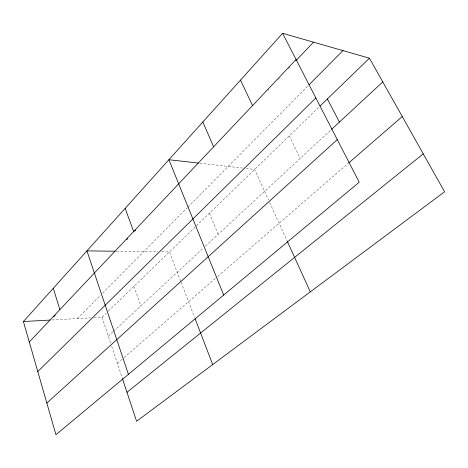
<?xml version="1.0" encoding="UTF-8"?>
<svg xmlns="http://www.w3.org/2000/svg" width="468" height="468" viewBox="0 0 468 468"><rect width="100%" height="100%" fill="white"/><g stroke="black" fill="none" stroke-linecap="round" stroke-linejoin="round"><path stroke-width="0.35" stroke-dasharray="2.34 1.75" d="M267.801 90.482L268.796 89.423M278.325 79.349L279.332 78.285M288.376 68.726L289.879 67.129M77.413 318.579L100.515 295.261M102.568 293.19L187.375 207.599M187.884 207.084L308.465 85.392M94.074 317.667L102.042 317.228L106.218 313.18M108.313 311.156L319.018 107.043M108.313 336.112L113.116 331.666M113.654 331.168L203.323 248.122M205.446 246.15L330.94 129.923M117.363 363.361L123.417 358.114M123.967 357.634L217.187 276.875M217.737 276.401L348.151 163.414M52.153 319.96L90.453 317.866M116.491 251.246L158.055 251.772M161.618 251.813L169.469 251.913L180.864 281.613M199.795 163.221L242.465 168.047M246.039 168.457L254.621 169.428L268.521 200M289.271 135.855L300.216 158.383M269.732 202.656L287.153 240.973M209.418 213.215L218.205 234.333M181.116 282.28L194.577 317.362M133.906 286.363L140.88 305.955M102.042 317.228L110.799 343.606M111.706 346.332L122.166 377.828"/><path stroke-width="0.7" d="M282.596 33.304L359.202 182.245L55.932 434.696L23.4 321.528L282.596 33.304L369.439 58.202L444.6 191.798L136.592 421.276L122.394 378.518M29.285 341.991L296.074 59.512M53.721 316.848L55.23 315.256M126.752 239.628L127.746 238.575M134.737 231.186L135.732 230.127M295.911 60.758L313.496 42.161M308.979 84.872L342.933 50.602M37.785 371.574L315.847 97.952M320.059 106.031L369.439 58.202M331.473 129.431L382.783 81.912M46.841 403.077L337.282 139.628M348.701 162.94L402.258 116.538M126.968 392.301L423.259 153.861M23.4 321.528L49.988 320.077M115.052 251.228L86.937 250.877L128.437 374.341M198.368 163.057L168.907 159.723L223.704 295.039M327.366 98.953L339.417 122.072M240.511 80.104L252.539 105.61M287.451 241.628L310.296 291.862M202.831 122.002L213.636 146.8M195.103 318.726L212.694 364.578M125.155 208.383L133.643 231.496M53.276 288.306L59.875 309.6"/></g></svg>
